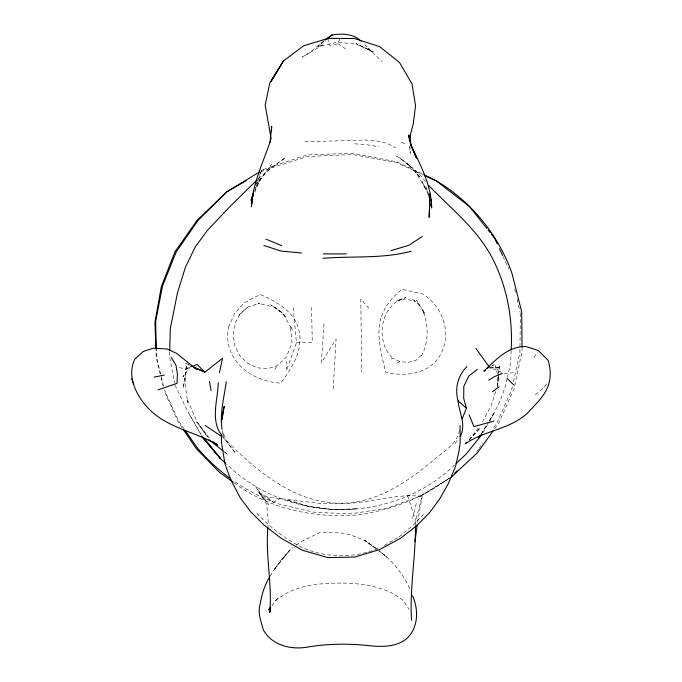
<?xml version="1.0" encoding="UTF-8"?>
<svg xmlns="http://www.w3.org/2000/svg" width="682" height="682" viewBox="0 0 682 682"><rect width="100%" height="100%" fill="white"/><g stroke="black" fill="none" stroke-linecap="round" stroke-linejoin="round"><path stroke-width="0.51" stroke-dasharray="3.41 2.56" d="M520.366 313.473L519.88 352.551L513.265 382.508M169.724 351.793L169.613 356.976L174.635 383.096M415.5 524.68L415.636 520.519L422.184 496.01L407.623 495.72L396.438 496.573L367.197 501.458L351.614 503.18L335.084 503.819L318.724 503.256L267.523 497.084L258.35 492.216L268.682 504.501L255.938 486.897L266.636 504.254L268.171 520.315L267.949 526.359M497.297 386.668L497.638 376.353M511.133 350.778L510.613 363.404L507.357 377.615M333.183 389.072L336.124 339.125L321.324 362.679L324.052 323.191M497.57 386.694L498.627 374.375L497.519 385.697M417.606 522.378L422.184 496.01M459.378 430.274C457.085 444.945 442.294 452.26 432.209 461.296C408.791 480.512 382.721 498.798 351.852 502.549C300.003 508.712 257.123 471.867 223.142 437.469L235.58 453.249L227.49 442.507L222.375 431.459L223.474 436.591L222.707 430.743M512.353 386.643L511.662 389.746L496.811 423.275L492.549 429.336M507.118 378.629C504.007 393.829 497.178 408.211 489.199 421.467M412.55 518.439L416.549 502.472M495.644 391.596L491.27 405.347L481.663 423.513M254.838 190.704L261.649 170.006M293.192 307.642L296.448 342.748L286.372 370.838L286.218 361.579M257.353 181.165L261.291 170.943M328.153 38.371L328.178 43.375L330.617 46.103L337.863 43.708L340.13 38.345M254.736 191.889L260.149 179.596L271.768 164.072M239.527 314.53L234.736 324.12L233.176 334.845L234.855 345.783L239.766 355.612L247.302 363.012L256.764 367.683L267.029 368.851L277.011 365.731L286.252 357.232L292.067 343.234L290.362 326.047L292.476 329.969L282.587 312.91L270.763 304.811L282.587 312.91L286.355 317.283L274.633 307.164L258.154 303.311L259.774 303.089L247.464 307.156L238.905 315.152L247.464 307.156M260.149 179.596L255.52 188.07L261.956 177.311L256.475 183.364M483.009 432.61L488.781 422.422M489.309 421.493L494.561 412.226L489.164 421.016M274.923 369.414L277.011 365.731M270.285 576.043C276.508 565.617 283.882 555.301 293.175 547.484M481.074 434.187L486.471 425.406M481.219 434.076L488.627 422.371M534.04 357.325L537.45 352.27M476.718 451.825L478.551 449.233M479.156 448.364L482.813 443.172M494.672 428.739L498.9 422.814L514.006 388.885L522.062 351.273L522.028 348.152M190.969 365.902L182.878 376.882L185.93 372.202L183.236 388.101L186.51 365.066L185.061 383.523L187.729 402.704L187.192 398.961L196.382 420.444L207.601 436.923M455.244 443.206L458.372 438.986M469.071 440.103L479.267 426.898M271.896 605.684L277.634 598.361L275.707 600.518C295.988 583.528 324.189 582.684 349.389 583.195C368.689 584.585 389.252 588.097 404.111 601.533L409.166 609.589M546.487 384.128L541.568 389.729L534.074 395.586M469.199 440.197L480.392 427.802L468.807 439.992M255.119 184.873L270.592 168.13L285.562 157.738L270.592 168.13L258.222 178.82M423.513 514.16L413.301 525.072L399.038 536.862M454.57 464.885C392.985 524.901 287.744 524.245 226.526 464.024M323.541 41.091L310.003 52.463L302.254 57.109L323.745 44.356L318.699 46.453L337.351 42.224L356.004 44.108L373.438 51.9L356.132 43.529L370.846 50.8L368.127 48.2L372.253 52.574L363.353 42.915M324.197 40.877L317.863 46.487L324.964 40.741M296.406 545.106L301.248 541.534L319.44 532.676L337.726 532.327L350.173 534.714L364.793 540.459L376.396 548.729M234.105 482.754C267.097 507.8 309.585 517.118 350.454 515.566C386.643 512.242 421.22 499.096 450.325 477.306M490.665 366.89L494.953 364.179L492.208 365.612M420.112 496.47L449.617 478.167M179.34 367.589L185.871 369.039L190.116 366.43M451.407 477.05L420.683 495.916L386.703 508.312L350.719 513.827L314.359 512.335L279.535 504.177A187.49 187.49 0 0 1 234.702 481.645M263.67 169.392L260.959 171.054L263.67 169.392L306.9 154.908L352.739 153.297L397.095 161.89L422.763 174.234M384.375 545.429L398.126 537.39M260.788 172.239L264.463 170.125L307.318 156.51L352.628 154.524L396.89 162.589L422.891 174.72M258.35 492.216L273.243 502.387L280.276 498.389M396.762 363.225L400.061 361.673L408.22 362.398L416.199 360.19L422.277 354.205L421.578 355.748C429.072 341.605 428.663 324.462 422.499 309.926L424.877 313.916L416.574 300.336L424.877 313.916M185.871 369.039L191.02 367.087M391.221 358.971L392.926 358.434L400.061 361.673M377.785 548.678C353.796 558.2 326.883 558.14 303.132 547.91C285.605 539.428 270.217 527.416 256.833 513.35M513.461 372.704L504.646 373.617L490.418 367.709M489.727 368.178L500.707 367.155L490.537 367.3M305.067 141.685L365.842 140.049L377.078 140.986L387.12 143.314L395.654 147.977M296.448 342.748L312.262 342.611L311.58 307.429M354.802 143.8L367.138 144.763L378.672 146.715M401.459 142.436L405.943 143.962M188.701 364.614L185.845 363.293L189.425 365.356M337.863 43.708L346.132 49.113M376.652 548.729L364.793 540.459L376.302 549.087M377.496 549.317C391.263 559.7 403.233 573.426 410.001 589.367M379.584 551.55L386.975 557.092L379.652 551.303M223.867 451.535L228.001 454.834L224.08 451.365M419.609 305.263L412.201 298.972L415.5 301.504L405.645 298.946L396.361 300.95L405.884 297.642C380.13 303.652 374.503 341.818 392.926 358.434M267.523 497.084L273.243 502.387M368.127 48.2L382.099 61.551M368.971 308.238L360.787 299.202L361.707 371.997M425.5 181.591L420.206 175.027L406.557 163.041L420.453 177.687L415.125 171.344L425.841 189.085L422.098 181.557L428.91 195.964M209.348 438.066L196.578 421.851L207.533 437.026M184.31 429.208L178.241 420.479L164.456 389.891M182.068 427.691L177.9 421.553L164.319 391.033M498.559 371.255L495.175 365.723L499.267 380.667L498.38 377.027M175.035 385.185L187.354 410.709L201.105 434.741M189.605 414.895L201.275 435.039M503.026 256.432L508.781 268.887M428.944 195.154L425.875 186.126L428.782 197.089M407.623 495.72L415.636 520.519M160.168 373.838L156.255 357.658L155.939 349.355M161.14 377.879L163.092 385.969M163.484 385.842L156.434 356.498L156.272 349.056M514.731 288.946L515.669 293.03M517.075 299.168L518.252 304.274M518.491 305.297L520.136 312.45M409.703 146.298L410.197 153.356L409.993 146.212M499.335 366.157L498.713 373.344L499.335 366.157M228.922 326.252C221.198 358.672 251.036 381.92 280.865 383.079C291.734 368.101 303.047 350.838 299.202 331.401C295.272 312.066 276.952 301.589 260.192 294.479L244.829 302.51L234.753 313.174L228.922 326.252M380.769 318.23C376.08 336.354 381.588 354.742 385.765 372.381C407.879 377.41 433.488 373.318 442.712 349.755C450.87 329.15 441.109 305.221 422.559 293.933L401.783 289.236L392.985 297.378L385.594 307.028L380.769 318.23M283.985 557.194L273.891 569.845L289.944 549.854L283.985 557.194M356.507 508.883L332.603 509.59L309.389 506.632L286.713 499.957L308.972 506.538L332.825 509.573L356.507 508.883M402.15 159.545L396.515 155.956L412.414 167.934L402.15 159.545"/><path stroke-width="1.02" d="M169.75 350.761L170.244 328.988L177.431 293.038L185.393 267.267L195.41 246.688L207.447 230.32L230.405 206.143L256.782 180.193M212.596 441.527L217.754 445.022C195.376 431.663 167.533 428.228 148.719 408.757C136.553 396.02 126.52 376.916 134.678 359.431L143.05 351.562L153.118 348.238L167.116 348.979L176.629 353.37L196.587 369.474M411.544 620.262C409.515 588.728 415.679 557.288 415.466 525.72M267.915 527.365C265.341 555.804 272.34 584.142 269.765 612.521L270.524 609.512M271.453 131.575L271.675 126.34L270.012 142.359M511.176 349.721C512.898 318.758 507.067 287.378 493.095 259.595C477.997 229.715 451.62 209.169 428.808 185.692M222.349 419.703L222.537 415.585M270.456 140.824C263.124 162.512 252.553 183.671 251.394 206.902L252.672 198.999M218.197 382.721C217.933 400.206 209.894 420.572 222.068 435.721M414.963 541.337L417.316 524.492M226.254 381.732C224.139 397.435 219.587 413.522 222.059 429.379M219.408 372.79L222.588 358.238L204.898 372.091L193.739 367.521M252.238 198.59L253.303 193.901M409.481 138.514L413.292 123.664L415.526 105.574L412.013 83.835L399.482 62.437L379.482 46.555L354.572 38.559L328.4 38.294L303.678 45.788L283.482 60.894L270.984 81.516L283.482 60.894M460.256 436.454C466.539 424.571 459.029 412.84 458.108 400.82C454.476 388.595 457.92 375.646 466.855 366.609M253.943 191.088L250.985 200.406L253.482 194.728M462.243 418.765L466.403 408.22L463.717 398.424L463.811 386.336L468.858 376.021L477.417 369.337M269.774 576.929C264.514 585.105 261.752 594.568 260.157 604.09C257.455 612.845 261.07 621.362 263.286 629.793C272.306 646.152 292.544 650.296 309.637 646.715C329.704 643.586 350.105 643.501 370.266 645.786C382.645 646.971 396.054 646.996 406.327 638.949C418.484 628.113 418.833 609.776 412.499 595.77M480.529 435.065L478.372 438.577L480.085 435.875M282.459 62.625L269.808 82.965L265.179 105.096L271.155 138.915M493.461 430.436L477.732 452.447L451.407 477.05M270.635 607.21L268.717 609.751L270.626 607.312M481.952 434.46L466.181 454.033L456.105 463.479M466.633 442.286L465.184 443.803C484.501 430.47 510.46 429.319 527.825 412.729C534.202 405.773 541.286 399.251 545.881 390.897C551.15 381.204 551.226 370.727 548.132 360.335L538.311 350.463L526.01 346.584C508.107 346.072 495.686 359.943 483.802 371.23L485.524 370.147M454.877 472.958L457.153 470.785M324.982 40.178L332.066 34.987C341.955 33.316 353.472 33.597 360.991 41.167M326.542 39.462L328.119 38.183M329.696 36.905L332.066 34.987L326.098 39.258M492.583 391.732L499.181 386.711M422.482 236.449L408.85 245.281L390.88 250.686M259.151 172.154L226.577 192.043L197.831 220.678L176.118 252.084L162.469 286.176L155.658 321.41L156.246 347.99M488.687 380.172L494.817 376.438L502.421 373.421M246.083 180.696L226.782 191.804L197.158 220.209L174.899 251.897L161.319 286.662L154.925 322.364L155.905 348.314M486.735 368.459L488.559 367.513M191.872 366.763L197.021 364.444L204.898 372.091L191.565 365.936M157.934 389.891L177.005 383.395L177.422 374.171L175.947 365.126L171.276 357.428M493.759 421.152L473.956 426.591L469.114 414.835M411.169 251.24C382.329 259.024 352.355 255.827 322.936 258.35M154.192 377.086L164.2 375.126M323.251 253.917L346.268 253.909M301.563 252.996L281.035 251.078L263.9 245.477M266.048 239.177L281.811 245.691M424.818 175.615L436.369 181.003L469.387 206.39L486.854 228.427M423.71 174.694L436.071 180.636A176.442 176.442 0 0 1 511.892 273.124L521.704 311.819L522.02 347.121M205.299 425.551L222.289 436.898M233.244 482.148L219.485 472.362L196.382 448.722L183.262 429.438M208.973 439.66L223.04 450.879M458.108 400.82L466.403 408.22M225.751 463.334L220.354 458.5L203.193 438.347L201.753 435.866M507.212 378.57L513.913 385.04M203.918 438.287L220.354 458.5L203.245 437.46M488.15 230.064L490.094 232.511M491.39 234.148L494.621 238.231L497.272 243.977M475.951 348.511L489.514 367.317M185.521 430.956L197.047 447.545A187.49 187.49 0 0 0 229.544 477.988M429.822 197.882L431.186 200.764L430.069 197.959M499.488 248.768L502.583 255.477M131.6 378.842L133.655 383.847M430.632 204.063L431.689 208.053C431.408 184.566 419.814 164.012 410.163 143.271L416.446 158.13L411.749 146.877L408.518 134.985L409.754 141.2L409.694 136.008L410.027 141.2M209.434 381.605L211.105 390.658M460.094 425.542L460.162 442.703L458.858 451.765L455.567 466.335L448.415 483.487L439.455 499.25L429.353 512.958L416.634 525.771L400.24 538.43L379.448 549.624L354.589 557.075L327.692 557.586L302.458 550.246L281.24 538.345L264.224 525.234L250.703 511.764L240.303 497.894L233.159 484.331L229.143 475.473L224.924 463.709L221.48 442.507L221.42 435.014M409.694 136.008L409.839 141.114M430.052 194.131L429.149 217.234L430.052 194.131M223.457 409.464L222.144 418.407L224.199 406.387L223.457 409.464"/></g></svg>
